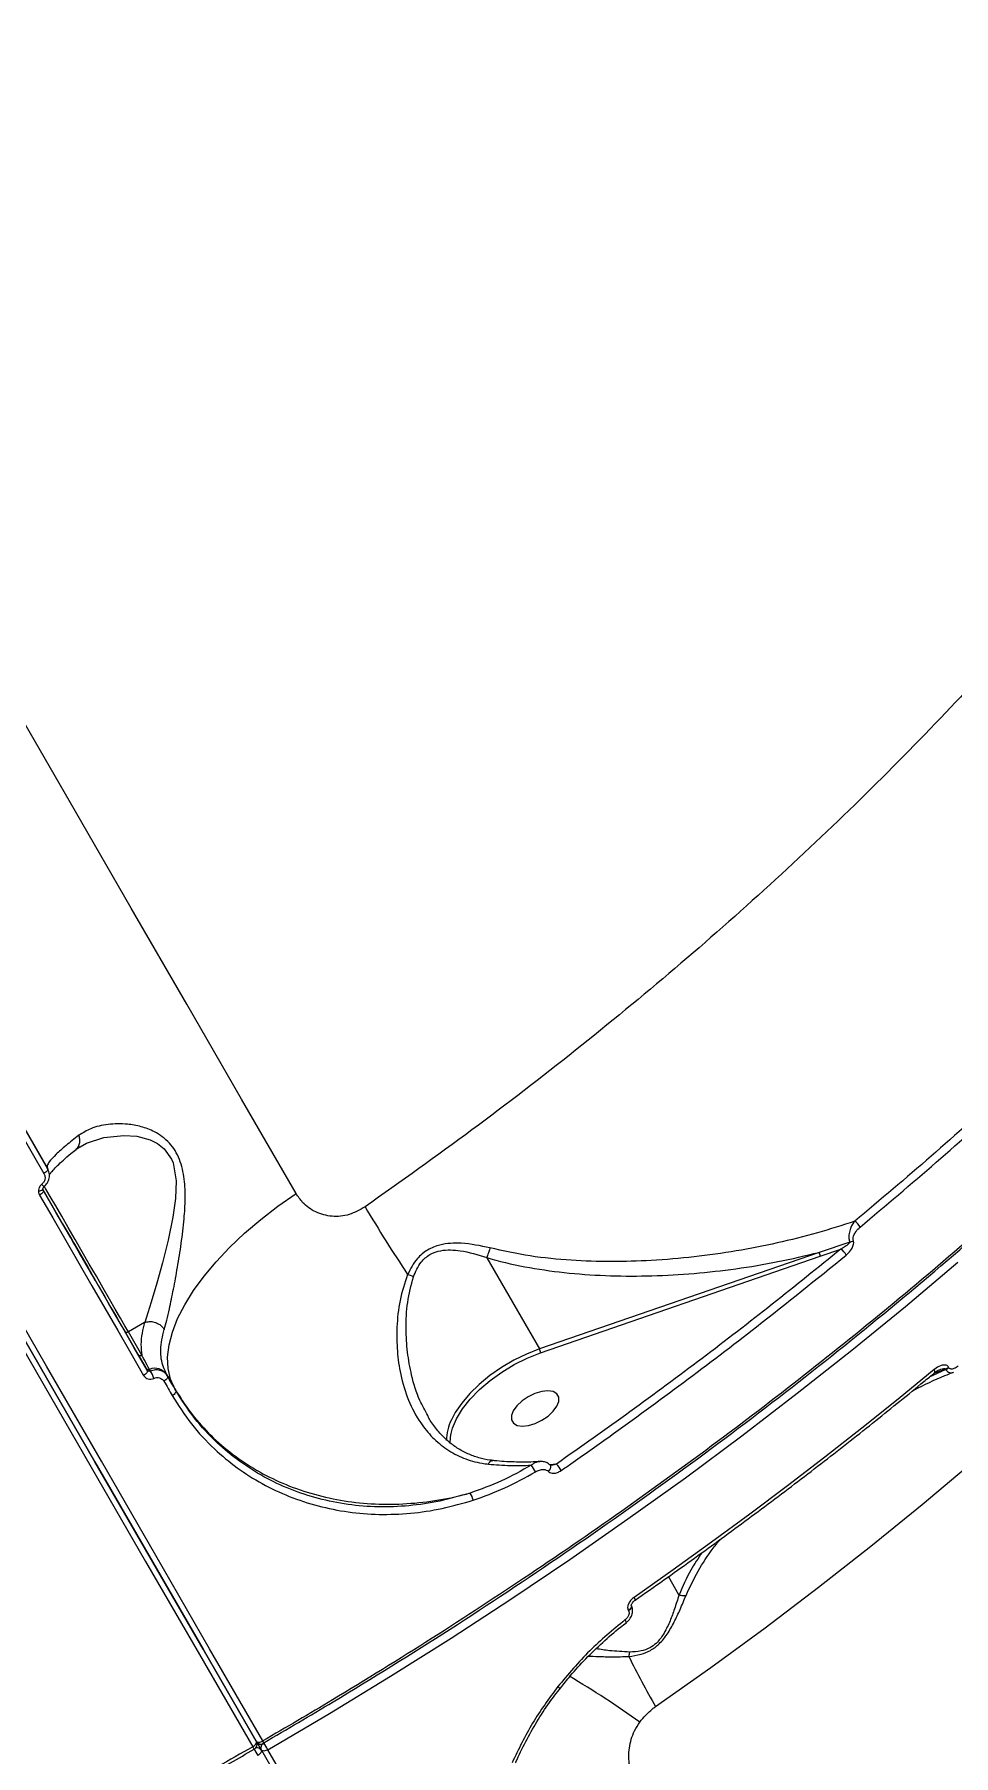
# Model space of a CAD drawing. Header units: millimetres. Extents: x 10684 to 26054, y -4768 to 6894.
# Drawn here: x 17275.2 to 17431.8, y -1996.9 to -1703.8 of the extents above; entities that cross this region are included whole.
import ezdxf

# ---------------------------------------------------------------- set-up
doc = ezdxf.new("R2010")
doc.units = ezdxf.units.MM
doc.layers.add('DIKOM_ОБЪЕКТ', color=7, linetype='Continuous')

msp = doc.modelspace()

# ---------------------------------------------------------------- linework, layer by layer
at = {"layer": 'DIKOM_ОБЪЕКТ', "color": 7, "linetype": 'Continuous', "lineweight": 15}
for p, q in [((17282.329, -1893.709), (17283.037, -1893.196)), ((17277.455, -1896.837), (17277.492, -1896.901)), ((17276.889, -1900.023), (17276.889, -1900.029)), ((17414.115, -1909.444), (17408.891, -1911.202)), ((17409.074, -1911.869), (17412.592, -1910.645)), ((17352.287, -1912.106), (17361.264, -1927.653)), ((17408.891, -1911.202), (17361.264, -1927.653)), ((17361.446, -1928.32), (17409.074, -1911.869)), ((17290.592, -1924.586), (17292.877, -1928.545)), ((17294.02, -1923.13), (17291.252, -1924.729)), ((17293.537, -1928.688), (17291.252, -1924.729)), ((17292.877, -1928.545), (17294.266, -1930.953)), ((17294.266, -1930.953), (17294.454, -1931.278)), ((17295.015, -1931.416), (17294.851, -1931.132)), ((17430.463, -1931.159), (17427.642, -1932.462)), ((17428.466, -1931.782), (17430.411, -1931.069)), ((17430.411, -1931.069), (17430.463, -1931.159)), ((17431.016, -1930.84), (17430.964, -1930.749)), ((17297.912, -1932.267), (17297.773, -1932.026)), ((17299.158, -1934.425), (17299.328, -1934.72)), ((17342.384, -1939.187), (17342.279, -1938.991)), ((17364.158, -1947.254), (17363.017, -1947.389)), ((17385.032, -1969.527), (17383.239, -1966.422)), ((17376.413, -1972.189), (17376.45, -1972.254)), ((17376.926, -1971.392), (17376.9, -1971.346)), ((17376.051, -1974.23), (17376.057, -1974.228)), ((17313.05, -1994.482), (17313.896, -1995.946)), ((17313.896, -1995.946), (17313.05, -1994.482)), ((17313.896, -1995.946), (17521.346, -2355.225)), ((17522.472, -2355.17), (17315.021, -1995.891))]:
    msp.add_line(p, q, dxfattribs=at)
at = {"layer": 'DIKOM_ОБЪЕКТ', "color": 7, "linetype": 'Continuous', "lineweight": 15, "flags": 128}
for points in [[(17137.424, -1692.313), (17147.66, -1710.042), (17157.851, -1727.694), (17167.996, -1745.263), (17178.09, -1762.746), (17188.13, -1780.135), (17198.114, -1797.427), (17208.038, -1814.615), (17217.9, -1831.695), (17227.696, -1848.661), (17237.423, -1865.508), (17247.079, -1882.232), (17256.661, -1898.826), (17266.165, -1915.287), (17275.589, -1931.609), (17284.93, -1947.787), (17294.186, -1963.816), (17303.352, -1979.691), (17312.427, -1995.408)], [(17138.179, -1691.617), (17148.407, -1709.331), (17158.59, -1726.968), (17168.726, -1744.523), (17178.812, -1761.991), (17188.844, -1779.366), (17198.819, -1796.644), (17208.735, -1813.818), (17218.589, -1830.883), (17228.377, -1847.835), (17238.096, -1864.669), (17247.744, -1881.378), (17257.318, -1897.959), (17266.814, -1914.406), (17276.231, -1930.715), (17285.564, -1946.879), (17294.812, -1962.895), (17303.971, -1978.758), (17313.039, -1994.462)], [(17313.039, -1994.462), (17303.971, -1978.758), (17294.812, -1962.895), (17285.564, -1946.879), (17276.231, -1930.715), (17266.814, -1914.406), (17257.318, -1897.959), (17247.744, -1881.378), (17238.096, -1864.669), (17228.377, -1847.835), (17218.589, -1830.883), (17208.735, -1813.818), (17198.819, -1796.644), (17188.844, -1779.366), (17178.812, -1761.991), (17168.726, -1744.523), (17158.59, -1726.968), (17148.407, -1709.331), (17138.179, -1691.617)], [(17314.164, -1994.406), (17305.088, -1978.689), (17295.922, -1962.813), (17286.667, -1946.784), (17277.326, -1930.606), (17267.901, -1914.285), (17258.397, -1897.824), (17248.815, -1881.229), (17239.159, -1864.506), (17229.432, -1847.658), (17219.636, -1830.692), (17209.774, -1813.612), (17199.85, -1796.424), (17189.866, -1779.133), (17179.826, -1761.743), (17169.732, -1744.261), (17159.588, -1726.691), (17149.396, -1709.04), (17139.16, -1691.311)], [(17319.809, -1901.184), (17310.539, -1885.129), (17301.185, -1868.929), (17291.751, -1852.589), (17282.238, -1836.114), (17272.651, -1819.51), (17262.992, -1802.781), (17253.265, -1785.934), (17243.471, -1768.973), (17233.616, -1751.904), (17223.701, -1734.732), (17213.731, -1717.463), (17203.707, -1700.102)], [(17226.141, -1809.884), (17232.587, -1821.047), (17239.004, -1832.162), (17245.393, -1843.227), (17251.752, -1854.24), (17258.08, -1865.201), (17264.378, -1876.108), (17270.643, -1886.959), (17276.876, -1897.753)], [(17226.66, -1808.864), (17233.113, -1820.04), (17239.539, -1831.169), (17245.935, -1842.247), (17252.302, -1853.274), (17258.638, -1864.247), (17264.943, -1875.167), (17271.215, -1886.031), (17277.455, -1896.837)], [(17277.492, -1896.901), (17271.264, -1886.116), (17265.004, -1875.274), (17258.712, -1864.376), (17252.389, -1853.424), (17246.035, -1842.42), (17239.651, -1831.364), (17233.239, -1820.259), (17226.799, -1809.105)], [(17283.061, -1893.255), (17284.112, -1892.633), (17287.066, -1891.666), (17290.451, -1891.287), (17292.678, -1891.44), (17294.948, -1892.032), (17296.193, -1892.649), (17297.353, -1893.556), (17298.606, -1895.357), (17298.851, -1895.956), (17299.4, -1898.993), (17299.295, -1902.052), (17298.844, -1905.199), (17298.02, -1909.119), (17297.057, -1912.967), (17296.106, -1916.443), (17295.156, -1919.69), (17294.582, -1921.518), (17294.026, -1923.127), (17294.025, -1923.128), (17294.025, -1923.128)], [(17277.492, -1896.901), (17277.517, -1896.981), (17277.51, -1897.076), (17277.47, -1897.183), (17277.399, -1897.298), (17277.301, -1897.417), (17277.177, -1897.535), (17277.034, -1897.649), (17276.876, -1897.753)], [(17276.694, -1900.4), (17276.69, -1900.464), (17276.655, -1900.526), (17276.592, -1900.586), (17276.503, -1900.642), (17276.39, -1900.691), (17276.256, -1900.732), (17276.105, -1900.765), (17275.942, -1900.787)], [(17276.748, -1900.612), (17276.773, -1900.693), (17276.766, -1900.789), (17276.725, -1900.897), (17276.655, -1901.012), (17276.555, -1901.132), (17276.431, -1901.251), (17276.287, -1901.364), (17276.127, -1901.469)], [(17276.127, -1901.469), (17278.358, -1905.332), (17280.585, -1909.188), (17282.807, -1913.037), (17285.024, -1916.877), (17287.237, -1920.71), (17289.446, -1924.534), (17291.649, -1928.351), (17293.849, -1932.16)], [(17276.673, -1900.477), (17277.127, -1901.264), (17277.98, -1902.74), (17278.963, -1904.443), (17280.052, -1906.328), (17281.22, -1908.353), (17282.441, -1910.466), (17283.683, -1912.618), (17284.918, -1914.757), (17286.115, -1916.83), (17287.245, -1918.788), (17288.282, -1920.584), (17289.199, -1922.173), (17289.975, -1923.518), (17290.592, -1924.586)], [(17294.454, -1931.278), (17292.257, -1927.472), (17290.055, -1923.659), (17287.848, -1919.837), (17285.637, -1916.008), (17283.421, -1912.17), (17281.201, -1908.325), (17278.977, -1904.472), (17276.748, -1900.612)], [(17291.252, -1924.729), (17290.654, -1923.693), (17289.907, -1922.399), (17289.027, -1920.875), (17288.034, -1919.155), (17286.949, -1917.276), (17285.796, -1915.277), (17284.599, -1913.204), (17283.384, -1911.1), (17282.178, -1909.011), (17281.007, -1906.983), (17279.897, -1905.06), (17278.87, -1903.283), (17277.951, -1901.691), (17277.158, -1900.318), (17276.888, -1899.85)], [(17299.158, -1934.425), (17298.427, -1932.794), (17298.019, -1930.996), (17297.937, -1929.046), (17298.182, -1926.963), (17298.752, -1924.766), (17299.642, -1922.474), (17300.842, -1920.11), (17302.344, -1917.693), (17304.132, -1915.246), (17306.191, -1912.792), (17308.501, -1910.353), (17311.043, -1907.951), (17313.791, -1905.608), (17316.723, -1903.346), (17319.809, -1901.184)], [(17285.525, -1915.811), (17285.607, -1915.953), (17285.506, -1915.778), (17285.231, -1915.302), (17284.805, -1914.564), (17284.261, -1913.622), (17283.644, -1912.553), (17283.003, -1911.444), (17282.391, -1910.384), (17281.858, -1909.46), (17281.446, -1908.746), (17281.189, -1908.301), (17281.108, -1908.159), (17281.208, -1908.334), (17281.483, -1908.81), (17281.91, -1909.549), (17282.454, -1910.491), (17283.071, -1911.56), (17283.711, -1912.669), (17284.323, -1913.728), (17284.856, -1914.652), (17285.268, -1915.366), (17285.525, -1915.811)], [(17315.021, -1995.891), (17325.523, -1989.706), (17335.924, -1983.368), (17346.215, -1976.884), (17356.388, -1970.258), (17366.435, -1963.496), (17376.347, -1956.604), (17386.115, -1949.588), (17395.731, -1942.454), (17405.188, -1935.207), (17414.477, -1927.854), (17423.59, -1920.401), (17432.52, -1912.854)], [(17346.211, -1942.068), (17346.461, -1941.143), (17347.152, -1939.525), (17348.165, -1937.865), (17349.477, -1936.202), (17351.056, -1934.578), (17352.863, -1933.032), (17354.856, -1931.6), (17356.985, -1930.318), (17359.2, -1929.216), (17361.446, -1928.32)], [(17361.264, -1927.653), (17359.068, -1928.522), (17356.899, -1929.583), (17354.805, -1930.815), (17352.83, -1932.189), (17351.016, -1933.677), (17349.405, -1935.246), (17348.03, -1936.862), (17346.921, -1938.49), (17346.276, -1939.702)], [(17294.454, -1931.278), (17294.482, -1931.363), (17294.477, -1931.464), (17294.44, -1931.576), (17294.371, -1931.696), (17294.274, -1931.819), (17294.151, -1931.94), (17294.007, -1932.055), (17293.849, -1932.16)], [(17428.474, -1931.171), (17422.352, -1936.189), (17416.149, -1941.161), (17409.869, -1946.088), (17403.513, -1950.966), (17397.083, -1955.793), (17390.584, -1960.569), (17384.016, -1965.291), (17377.382, -1969.957)], [(17428.596, -1931.674), (17428.601, -1931.67), (17428.626, -1931.618), (17428.625, -1931.538), (17428.599, -1931.435), (17428.548, -1931.311), (17428.474, -1931.171)], [(17297.912, -1932.267), (17297.94, -1932.353), (17297.936, -1932.453), (17297.899, -1932.565), (17297.831, -1932.684), (17297.735, -1932.807), (17297.613, -1932.928), (17297.471, -1933.043), (17297.313, -1933.148)], [(17297.313, -1933.148), (17297.49, -1933.455), (17297.667, -1933.762), (17297.845, -1934.069), (17298.022, -1934.376), (17298.199, -1934.683), (17298.376, -1934.989), (17298.553, -1935.296), (17298.73, -1935.603)], [(17297.773, -1932.026), (17297.946, -1932.326), (17298.119, -1932.626), (17298.293, -1932.926), (17298.466, -1933.226), (17298.639, -1933.526), (17298.812, -1933.826), (17298.985, -1934.125), (17299.158, -1934.425)], [(17299.328, -1934.72), (17299.151, -1934.413), (17298.974, -1934.107), (17298.798, -1933.8), (17298.62, -1933.494), (17298.443, -1933.187), (17298.266, -1932.88), (17298.089, -1932.574), (17297.912, -1932.267)], [(17299.328, -1934.72), (17299.357, -1934.806), (17299.353, -1934.907), (17299.316, -1935.019), (17299.248, -1935.139), (17299.152, -1935.261), (17299.03, -1935.382), (17298.888, -1935.498), (17298.73, -1935.603)], [(17361.679, -1939.791), (17362.731, -1939.075), (17363.603, -1938.256), (17364.225, -1937.397), (17364.547, -1936.57), (17364.543, -1935.842), (17364.214, -1935.271), (17363.585, -1934.903), (17362.708, -1934.768), (17361.653, -1934.878), (17360.507, -1935.223), (17359.362, -1935.776), (17358.311, -1936.491), (17357.439, -1937.311), (17356.817, -1938.169), (17356.495, -1938.996), (17356.499, -1939.725), (17356.828, -1940.296), (17357.457, -1940.664), (17358.334, -1940.798), (17359.389, -1940.688), (17360.535, -1940.343), (17361.679, -1939.791)], [(17346.074, -1943.732), (17346.11, -1942.68), (17346.211, -1942.068)], [(17381.044, -1988.545), (17390.444, -1981.892), (17399.696, -1975.117), (17408.79, -1968.227), (17417.718, -1961.228), (17426.472, -1954.127), (17435.044, -1946.93)], [(17376.889, -1971.327), (17376.926, -1971.465), (17376.894, -1971.639), (17376.791, -1971.827), (17376.626, -1972.016), (17376.413, -1972.189)], [(17376.926, -1971.392), (17376.963, -1971.53), (17376.931, -1971.703), (17376.829, -1971.892), (17376.664, -1972.081), (17376.45, -1972.254)], [(17312.427, -1995.408), (17312.592, -1995.302), (17312.74, -1995.183), (17312.866, -1995.055), (17312.966, -1994.924), (17313.035, -1994.794), (17313.071, -1994.671), (17313.072, -1994.558), (17313.039, -1994.462)], [(17313.039, -1994.462), (17313.105, -1994.539), (17313.203, -1994.594), (17313.328, -1994.625), (17313.475, -1994.63), (17313.638, -1994.61), (17313.812, -1994.564), (17313.99, -1994.495), (17314.164, -1994.406)], [(17313.896, -1995.946), (17313.929, -1996.043), (17313.928, -1996.156), (17313.893, -1996.279), (17313.824, -1996.409), (17313.724, -1996.541), (17313.598, -1996.668), (17313.45, -1996.788), (17313.285, -1996.894)], [(17315.021, -1995.891), (17314.847, -1995.981), (17314.67, -1996.049), (17314.496, -1996.095), (17314.332, -1996.115), (17314.185, -1996.11), (17314.061, -1996.079), (17313.963, -1996.024), (17313.896, -1995.946)]]:
    msp.add_lwpolyline(points, dxfattribs=at)
at = {"layer": 'DIKOM_ОБЪЕКТ', "color": 7, "linetype": 'Continuous', "lineweight": 15}
for centre, radius, start, end in [((17278.718, -1897.948), 2.77, 216.88265, 228.69326), ((17543.22, -1778.235), 245.915, 210.60907, 213.77912), ((17413.319, -1908.364), 2.958, 29.83054, 56.14444), ((17410.936, -1913.119), 2.977, 29.55127, 56.20289), ((17413.684, -1907.304), 2.182, 281.37955, 298.88018), ((17407.763, -1911.869), 1.31, 359.97781, 30.61203), ((17320.961, -1958.762), 47.301, 66.51657, 67.81982), ((17290.993, -1924.326), 0.478, 212.92697, 302.663), ((17293.278, -1928.285), 0.478, 212.92145, 302.66852), ((17360.134, -1928.32), 1.312, 359.97371, 30.57806), ((17294.663, -1930.701), 0.469, 212.35788, 293.60586), ((17295.791, -1933.28), 2.345, 32.33251, 113.63359), ((17289.737, -1934.577), 6.152, 18.20665, 30.92353), ((17429.753, -1929.289), 1.897, 290.29325, 309.67145), ((17429.802, -1929.376), 1.902, 290.32637, 309.65686), ((17353.778, -1943.438), 8.381, 153.52213, 178.76005), ((17356.41, -1950.505), 4.615, 24.7965, 41.45595), ((17362.206, -1947.7), 0.996, 306.28897, 9.57883), ((17360.245, -1951.035), 5.441, 29.61073, 44.01896), ((17347.034, -1953.884), 2.966, 9.22265, 35.04607), ((17376.884, -1970.412), 0.675, 359.48864, 42.44158), ((17375.171, -1974.421), 0.907, 12.33319, 43.17861), ((17373.883, -1979.036), 2.772, 339.6617, 355.43261), ((17492.109, -1923.773), 128.573, 205.93269, 210.25028), ((17276.397, -2134.759), 176.096, 54.61678, 59.27231), ((17364.985, -1984.553), 0.841, 225.23538, 259.00931), ((17337.417, -1981.172), 28.76, 209.66948, 210.63683), ((17644.596, -1805.596), 382.572, 209.79647, 210.00198), ((17312.172, -1994.962), 1, 299.92957, 29.99313), ((17313.154, -1996.438), 0.889, 33.52411, 103.55906), ((17313.904, -1993.962), 1, 210.00248, 300.07043), ((17314.727, -1995.548), 0.922, 122.63542, 205.62739), ((17272.235, -2018.777), 48.497, 29.59399, 30.16786), ((17030.856, -2159.794), 328.046, 29.97573, 30.21539)]:
    msp.add_arc(centre, radius, start, end, dxfattribs=at)
for points, knots in [([(17510.903, -1573.325), (17512.144, -1575.499), (17515.245, -1580.931), (17519.052, -1590.271), (17522.378, -1601.27), (17524.588, -1612.817), (17525.717, -1624.833), (17525.745, -1637.269), (17524.667, -1650.075), (17522.465, -1663.238), (17519.169, -1676.726), (17514.798, -1690.511), (17509.373, -1704.527), (17502.917, -1718.71), (17495.448, -1733.006), (17486.96, -1747.392), (17477.491, -1761.844), (17467.071, -1776.327), (17455.752, -1790.774), (17443.584, -1805.117), (17430.354, -1819.576), (17416.034, -1834.104), (17400.63, -1848.651), (17384.437, -1862.923), (17367.49, -1876.853), (17349.902, -1890.439), (17337.679, -1899.114), (17331.57, -1903.449)], [0, 0, 0, 0, 0.0267159, 0.0667584, 0.1069283, 0.1471627, 0.1873967, 0.2275659, 0.2676081, 0.3075176, 0.347554, 0.3876542, 0.4277546, 0.4677902, 0.5076997, 0.5475141, 0.5874546, 0.627459, 0.6674633, 0.7074035, 0.7472175, 0.7892661, 0.8313514, 0.8733999, 0.9155875, 0.9578127, 1, 1, 1, 1]), ([(17583.73, -1644.743), (17583.898, -1645.988), (17584.63, -1651.425), (17584.751, -1661.55), (17584.063, -1675.21), (17582.068, -1689.462), (17578.858, -1704.223), (17574.471, -1719.179), (17568.959, -1734.271), (17562.385, -1749.443), (17554.644, -1764.942), (17545.711, -1780.726), (17535.59, -1796.747), (17524.502, -1812.653), (17512.51, -1828.39), (17499.692, -1843.912), (17485.839, -1859.473), (17470.956, -1875.017), (17455.069, -1890.491), (17439.23, -1904.914), (17423.619, -1918.291), (17408.388, -1930.649), (17392.628, -1942.764), (17376.375, -1954.597), (17359.808, -1966.023), (17343.009, -1976.988), (17327.816, -1986.41), (17318.114, -1992.092), (17314.164, -1994.406)], [0, 0, 0, 0, 0.0122641, 0.0535455, 0.0947946, 0.1372422, 0.1797245, 0.222172, 0.2634213, 0.3047024, 0.3459518, 0.3883994, 0.4308815, 0.4733289, 0.5145782, 0.5558593, 0.5971087, 0.6395561, 0.682038, 0.7244858, 0.7603869, 0.7963304, 0.8322739, 0.868558, 0.9048419, 0.9402067, 0.9756517, 1, 1, 1, 1]), ([(17314.333, -1994.704), (17318.274, -1992.396), (17328.973, -1986.13), (17346.143, -1975.42), (17365.681, -1962.466), (17384.742, -1949), (17403.245, -1935.098), (17421.099, -1920.818), (17438.245, -1906.204), (17454.638, -1891.274), (17470.266, -1876.057), (17485.089, -1860.605), (17499.037, -1844.99), (17512.047, -1829.283), (17524.058, -1813.535), (17535.072, -1797.765), (17544.937, -1782.022), (17551.315, -1771.188), (17554.079, -1765.665), (17554.247, -1765.33)], [0, 0, 0, 0, 0.0371771, 0.1009217, 0.1648673, 0.2289149, 0.2929625, 0.3569081, 0.4206527, 0.4843973, 0.5483423, 0.6123904, 0.6764382, 0.7403836, 0.8041281, 0.8678727, 0.9318183, 0.9958661, 1, 1, 1, 1]), ([(17464.263, -1860.718), (17460.425, -1864.556), (17452.747, -1872.233), (17440.612, -1883.602), (17428.07, -1894.86), (17419.335, -1902.225), (17414.967, -1905.908)], [0, 0, 0, 0, 0.2490946, 0.4981941, 0.7490991, 1, 1, 1, 1]), ([(17415.885, -1906.893), (17420.232, -1903.229), (17428.925, -1895.9), (17441.469, -1884.645), (17453.667, -1873.225), (17461.418, -1865.475), (17465.293, -1861.6)], [0, 0, 0, 0, 0.2490963, 0.4981922, 0.7490956, 1, 1, 1, 1]), ([(17297.368, -1924.359), (17297.514, -1923.834), (17297.805, -1922.785), (17298.325, -1920.495), (17298.939, -1917.506), (17299.625, -1913.738), (17300.28, -1909.705), (17300.754, -1905.777), (17300.982, -1902.095), (17300.85, -1898.644), (17300.227, -1895.828), (17299.229, -1893.838), (17298.241, -1892.522), (17297.04, -1891.46), (17295.422, -1890.468), (17293.413, -1889.726), (17290.707, -1889.26), (17287.753, -1889.313), (17284.903, -1889.977), (17283.471, -1890.865), (17282.819, -1891.27)], [0, 0, 0, 0, 0.0450757, 0.0901815, 0.1588875, 0.2276832, 0.2984025, 0.3691129, 0.4250484, 0.4808192, 0.5408193, 0.5713844, 0.6019555, 0.6344671, 0.6670306, 0.7198485, 0.7727691, 0.8528873, 0.9329875, 1, 1, 1, 1]), ([(17282.819, -1891.27), (17282.051, -1891.87), (17280.501, -1893.079), (17278.782, -1894.618), (17277.786, -1895.722), (17277.371, -1896.46), (17277.427, -1896.711), (17277.455, -1896.837)], [0, 0, 0, 0, 0.210646, 0.4247502, 0.6762128, 0.8373955, 1, 1, 1, 1]), ([(17282.314, -1893.636), (17282.391, -1893.583), (17282.658, -1893.397), (17282.914, -1892.859), (17283.024, -1892.138), (17282.931, -1891.587), (17282.835, -1891.314), (17282.819, -1891.27)], [0, 0, 0, 0, 0.115826, 0.4046795, 0.6935344, 0.9507939, 1, 1, 1, 1]), ([(17277.799, -1897.995), (17277.851, -1897.919), (17277.982, -1897.725), (17278.429, -1897.194), (17279.146, -1896.447), (17280.159, -1895.5), (17281.222, -1894.569), (17282.041, -1893.91), (17282.34, -1893.669)], [0, 0, 0, 0, 0.1132633, 0.2859188, 0.4747622, 0.6746348, 0.8810152, 1, 1, 1, 1]), ([(17276.876, -1897.753), (17276.944, -1897.907), (17277.082, -1898.216), (17277.06, -1898.741), (17276.874, -1899.239), (17276.624, -1899.489), (17276.502, -1899.611)], [0, 0, 0, 0, 0.2566809, 0.5137002, 0.7612541, 1, 1, 1, 1]), ([(17276.889, -1900.023), (17277.092, -1899.819), (17277.504, -1899.406), (17277.81, -1898.573), (17277.843, -1897.688), (17277.608, -1897.163), (17277.492, -1896.901)], [0, 0, 0, 0, 0.2425119, 0.4917068, 0.7472729, 1, 1, 1, 1]), ([(17276.502, -1899.611), (17276.386, -1899.725), (17276.155, -1899.954), (17275.971, -1900.378), (17275.951, -1900.658), (17275.942, -1900.787)], [0, 0, 0, 0, 0.3510038, 0.701371, 1, 1, 1, 1]), ([(17275.942, -1900.787), (17275.946, -1900.857), (17275.957, -1901.098), (17276.057, -1901.315), (17276.127, -1901.469)], [0, 0, 0, 0, 0.2879525, 1, 1, 1, 1]), ([(17276.748, -1900.612), (17276.726, -1900.565), (17276.697, -1900.5), (17276.695, -1900.422), (17276.694, -1900.4)], [0, 0, 0, 0, 0.720722, 1, 1, 1, 1]), ([(17276.699, -1900.419), (17276.698, -1900.407), (17276.694, -1900.351), (17276.722, -1900.243), (17276.799, -1900.113), (17276.876, -1900.037), (17276.922, -1900.004), (17276.932, -1899.997)], [0, 0, 0, 0, 0.1038929, 0.4757511, 0.7278013, 0.9388648, 1, 1, 1, 1]), ([(17331.57, -1903.449), (17330.68, -1903.951), (17328.888, -1904.962), (17325.881, -1905.214), (17323.107, -1904.473), (17321.034, -1903.003), (17320.159, -1901.703), (17319.809, -1901.184)], [0, 0, 0, 0, 0.2099125, 0.4228908, 0.6382643, 0.8553554, 1, 1, 1, 1]), ([(17414.967, -1905.908), (17412.855, -1906.586), (17408.525, -1907.975), (17401.777, -1909.647), (17394.764, -1911.024), (17387.604, -1912.034), (17380.495, -1912.639), (17373.51, -1912.844), (17366.616, -1912.611), (17359.663, -1911.944), (17355.104, -1910.938), (17352.825, -1910.436)], [0, 0, 0, 0, 0.1079594, 0.2212646, 0.3345739, 0.4497854, 0.5649864, 0.6720726, 0.7791296, 0.8896204, 1, 1, 1, 1]), ([(17414.967, -1905.908), (17414.906, -1905.983), (17414.582, -1906.376), (17414.173, -1907.148), (17413.958, -1908.12), (17413.95, -1908.868), (17414.059, -1909.247), (17414.115, -1909.444)], [0, 0, 0, 0, 0.0825294, 0.4350862, 0.6772534, 0.8330194, 1, 1, 1, 1]), ([(17414.739, -1909.215), (17414.715, -1909.092), (17414.668, -1908.848), (17414.771, -1908.363), (17415.081, -1907.722), (17415.509, -1907.218), (17415.825, -1906.946), (17415.885, -1906.893)], [0, 0, 0, 0, 0.14556218, 0.28995402, 0.53207691, 0.90979786, 1, 1, 1, 1]), ([(17352.825, -1910.436), (17351.206, -1910.09), (17348.981, -1909.614), (17346.12, -1909.623), (17344.163, -1909.906), (17342.163, -1910.692), (17340.145, -1912.378), (17339.304, -1914.015), (17338.818, -1914.962)], [0, 0, 0, 0, 0.3030666, 0.4164247, 0.5295251, 0.6687616, 0.808544, 1, 1, 1, 1]), ([(17339.81, -1915.379), (17340.177, -1914.496), (17340.803, -1912.989), (17342.565, -1911.451), (17344.359, -1910.855), (17346.12, -1910.749), (17348.757, -1910.993), (17350.813, -1911.593), (17352.284, -1912.097), (17352.285, -1912.097)], [0, 0, 0, 0, 0.1886233, 0.3216774, 0.455555, 0.5677386, 0.6831214, 0.9996747, 1, 1, 1, 1]), ([(17352.825, -1910.436), (17352.814, -1910.477), (17352.733, -1910.769), (17352.553, -1911.373), (17352.379, -1911.843), (17352.285, -1912.097)], [0, 0, 0, 0, 0.06999286, 0.49788842, 1, 1, 1, 1]), ([(17412.592, -1910.645), (17408.719, -1913.788), (17400.974, -1920.073), (17388.977, -1929.305), (17376.734, -1938.398), (17368.35, -1944.302), (17364.158, -1947.254)], [0, 0, 0, 0, 0.24931488, 0.49862958, 0.74931244, 1, 1, 1, 1]), ([(17414.115, -1909.444), (17414.111, -1909.471), (17414.102, -1909.525), (17414.032, -1909.64), (17413.852, -1909.84), (17413.432, -1910.167), (17412.98, -1910.443), (17412.658, -1910.611), (17412.592, -1910.645)], [0, 0, 0, 0, 0.0460943, 0.0900952, 0.210141, 0.459877, 0.8892133, 1, 1, 1, 1]), ([(17413.526, -1911.651), (17413.593, -1911.593), (17413.93, -1911.305), (17414.382, -1910.77), (17414.704, -1910.097), (17414.811, -1909.593), (17414.763, -1909.341), (17414.739, -1909.215)], [0, 0, 0, 0, 0.09511298, 0.47195279, 0.71576068, 0.8572214, 1, 1, 1, 1]), ([(17352.285, -1912.097), (17352.285, -1912.098), (17352.284, -1912.101), (17352.286, -1912.103), (17352.286, -1912.105), (17352.287, -1912.106)], [0, 0, 0, 0, 0.3455989, 0.8221714, 1, 1, 1, 1]), ([(17352.287, -1912.106), (17352.525, -1912.174), (17354.923, -1912.861), (17359.589, -1913.89), (17366.417, -1914.81), (17373.377, -1915.252), (17380.484, -1915.255), (17387.619, -1914.85), (17394.787, -1914.035), (17401.908, -1912.862), (17406.563, -1911.755), (17408.891, -1911.202)], [0, 0, 0, 0, 0.012973, 0.1306085, 0.2483371, 0.370447, 0.4925891, 0.6182916, 0.7440066, 0.8720019, 1, 1, 1, 1]), ([(17364.976, -1948.346), (17365.518, -1947.969), (17368.226, -1946.082), (17375.224, -1941.131), (17385.834, -1933.381), (17399.395, -1923.078), (17408.47, -1915.74), (17413.526, -1911.651)], [0, 0, 0, 0, 0.0321683, 0.1608348, 0.4183953, 0.6759588, 1, 1, 1, 1]), ([(17338.818, -1914.962), (17338.327, -1916.424), (17337.345, -1919.353), (17336.929, -1923.806), (17336.977, -1928.041), (17337.578, -1932.247), (17338.838, -1936.417), (17340.729, -1940.011), (17343, -1942.773), (17345.443, -1944.819), (17348.285, -1946.316), (17350.737, -1947.036), (17352.206, -1947.219), (17352.567, -1947.264)], [0, 0, 0, 0, 0.1071378, 0.2145773, 0.3113476, 0.4080912, 0.5217525, 0.6352968, 0.7192628, 0.8031766, 0.887824, 0.9724044, 1, 1, 1, 1]), ([(17342.279, -1938.991), (17341.794, -1938.151), (17340.576, -1936.039), (17339.475, -1932.347), (17338.723, -1928.216), (17338.5, -1924.053), (17338.655, -1919.703), (17339.425, -1916.819), (17339.81, -1915.379)], [0, 0, 0, 0, 0.12577394, 0.31615437, 0.47934912, 0.64257258, 0.82157433, 1, 1, 1, 1]), ([(17294.02, -1923.13), (17293.858, -1923.749), (17293.515, -1925.056), (17293.335, -1926.926), (17293.469, -1928.099), (17293.537, -1928.688)], [0, 0, 0, 0, 0.30934126, 0.65320874, 1, 1, 1, 1]), ([(17294.025, -1923.128), (17294.024, -1923.128), (17294.022, -1923.129), (17294.02, -1923.13), (17294.02, -1923.13)], [0, 0, 0, 0, 0.8179647, 1, 1, 1, 1]), ([(17294.025, -1923.128), (17294.285, -1923.064), (17294.803, -1922.935), (17295.654, -1923.044), (17296.441, -1923.368), (17296.986, -1923.813), (17297.258, -1924.167), (17297.347, -1924.323), (17297.368, -1924.359)], [0, 0, 0, 0, 0.2123112, 0.4246584, 0.6370124, 0.8493524, 0.9654844, 1, 1, 1, 1]), ([(17297.773, -1932.026), (17297.403, -1931.166), (17296.652, -1929.422), (17296.745, -1926.723), (17297.215, -1924.94), (17297.368, -1924.359)], [0, 0, 0, 0, 0.3958759, 0.8032123, 1, 1, 1, 1]), ([(17294.851, -1931.132), (17294.781, -1931.01), (17294.431, -1930.399), (17293.985, -1929.574), (17293.633, -1928.878), (17293.537, -1928.688)], [0, 0, 0, 0, 0.1536695, 0.768294, 1, 1, 1, 1]), ([(17295.015, -1931.416), (17294.962, -1931.434), (17294.858, -1931.472), (17294.699, -1931.462), (17294.561, -1931.405), (17294.487, -1931.331), (17294.458, -1931.284), (17294.454, -1931.278)], [0, 0, 0, 0, 0.2401359, 0.4810513, 0.7224112, 0.9630112, 1, 1, 1, 1]), ([(17297.912, -1932.267), (17297.892, -1932.234), (17297.743, -1931.986), (17297.354, -1931.588), (17296.64, -1931.26), (17295.819, -1931.172), (17295.283, -1931.334), (17295.015, -1931.416)], [0, 0, 0, 0, 0.037228, 0.2780906, 0.5188354, 0.7594098, 1, 1, 1, 1]), ([(17430.964, -1930.749), (17430.914, -1930.682), (17430.805, -1930.533), (17430.508, -1930.396), (17430.08, -1930.369), (17429.404, -1930.542), (17428.854, -1930.864), (17428.516, -1931.137), (17428.474, -1931.171)], [0, 0, 0, 0, 0.092818, 0.2061586, 0.3692814, 0.5724461, 0.9471544, 1, 1, 1, 1]), ([(17428.6, -1931.68), (17428.645, -1931.64), (17428.873, -1931.442), (17429.16, -1931.27), (17429.362, -1931.209), (17429.381, -1931.204)], [0, 0, 0, 0, 0.1840481, 0.9217014, 1, 1, 1, 1]), ([(17429.392, -1931.195), (17429.542, -1931.143), (17429.797, -1931.056), (17430.116, -1930.994), (17430.301, -1930.998), (17430.378, -1931.032), (17430.401, -1931.054), (17430.409, -1931.067), (17430.411, -1931.069)], [0, 0, 0, 0, 0.4396675, 0.7424568, 0.9023329, 0.9512248, 0.9923736, 1, 1, 1, 1]), ([(17430.463, -1931.159), (17430.523, -1931.245), (17430.655, -1931.431), (17430.941, -1931.64), (17431.304, -1931.732), (17431.614, -1931.73), (17431.768, -1931.63), (17431.793, -1931.614)], [0, 0, 0, 0, 0.1761761, 0.3843645, 0.6538974, 0.9447969, 1, 1, 1, 1]), ([(17432.566, -1930.577), (17432.34, -1930.739), (17432.016, -1930.973), (17431.563, -1931.083), (17431.301, -1931.067), (17431.116, -1930.978), (17431.047, -1930.883), (17431.016, -1930.84)], [0, 0, 0, 0, 0.4370798, 0.6288708, 0.7909693, 0.9060634, 1, 1, 1, 1]), ([(17293.849, -1932.16), (17293.861, -1932.18), (17293.949, -1932.328), (17294.182, -1932.563), (17294.608, -1932.757), (17295.099, -1932.805), (17295.421, -1932.705), (17295.581, -1932.655)], [0, 0, 0, 0, 0.0371902, 0.2778993, 0.518564, 0.7591606, 1, 1, 1, 1]), ([(17295.581, -1932.655), (17295.742, -1932.605), (17296.063, -1932.505), (17296.554, -1932.553), (17296.98, -1932.745), (17297.212, -1932.98), (17297.301, -1933.128), (17297.313, -1933.148)], [0, 0, 0, 0, 0.2407558, 0.4813714, 0.7221086, 0.9628145, 1, 1, 1, 1]), ([(17299.158, -1934.425), (17300.001, -1935.766), (17301.686, -1938.449), (17304.851, -1942.048), (17308.459, -1945.27), (17312.503, -1948.049), (17316.922, -1950.355), (17321.68, -1952.134), (17326.708, -1953.374), (17331.939, -1954.057), (17337.316, -1954.15), (17342.761, -1953.663), (17346.821, -1952.885), (17349.037, -1952.294), (17349.463, -1952.18)], [0, 0, 0, 0, 0.087441, 0.1748824, 0.2633139, 0.3520167, 0.4404457, 0.5297499, 0.6193399, 0.7086433, 0.7985496, 0.8887506, 0.9786586, 1, 1, 1, 1]), ([(17377.559, -1970.418), (17379.198, -1969.272), (17383.952, -1965.949), (17391.722, -1960.363), (17400.821, -1953.629), (17409.776, -1946.792), (17418.428, -1939.981), (17424.669, -1934.922), (17427.984, -1932.181), (17428.597, -1931.674)], [0, 0, 0, 0, 0.0925193, 0.2682998, 0.4440842, 0.6198707, 0.7956599, 0.9622008, 1, 1, 1, 1]), ([(17424.811, -1934.772), (17424.916, -1934.716), (17426.696, -1933.775), (17429.019, -1932.702), (17431.296, -1931.782), (17431.78, -1931.586)], [0, 0, 0, 0, 0.0470831, 0.7971894, 1, 1, 1, 1]), ([(17298.73, -1935.603), (17299.771, -1937.24), (17301.853, -1940.514), (17305.645, -1944.58), (17309.726, -1947.958), (17314.004, -1950.667), (17318.621, -1952.854), (17323.533, -1954.463), (17328.663, -1955.489), (17333.943, -1955.919), (17339.302, -1955.709), (17344.679, -1954.936), (17348.203, -1953.917), (17349.962, -1953.408)], [0, 0, 0, 0, 0.1021858, 0.2043682, 0.2924922, 0.3808939, 0.4690161, 0.5574045, 0.6460783, 0.7344669, 0.8228847, 0.9115832, 1, 1, 1, 1]), ([(17349.463, -1952.18), (17347.743, -1952.679), (17344.297, -1953.678), (17339.039, -1954.435), (17333.796, -1954.641), (17328.631, -1954.218), (17323.612, -1953.211), (17318.805, -1951.633), (17314.286, -1949.488), (17310.098, -1946.832), (17306.103, -1943.52), (17302.388, -1939.534), (17300.348, -1936.325), (17299.328, -1934.72)], [0, 0, 0, 0, 0.0883722, 0.1770236, 0.2653913, 0.3537676, 0.4424246, 0.5308012, 0.618945, 0.7073721, 0.7955189, 0.8977584, 1, 1, 1, 1]), ([(17353.321, -1946.621), (17353.164, -1946.611), (17352.328, -1946.558), (17350.881, -1946.197), (17349, -1945.526), (17347.232, -1944.556), (17345.587, -1943.316), (17344.097, -1941.791), (17343.003, -1940.41), (17342.485, -1939.476), (17342.336, -1939.208)], [0, 0, 0, 0, 0.0321427, 0.1721535, 0.316758, 0.4656692, 0.6176148, 0.7737764, 0.9351101, 1, 1, 1, 1]), ([(17359.868, -1947.45), (17358.2, -1948.384), (17354.84, -1950.266), (17351.263, -1951.539), (17349.463, -1952.18)], [0, 0, 0, 0, 0.4964806, 1, 1, 1, 1]), ([(17349.962, -1953.408), (17351.777, -1952.762), (17355.433, -1951.461), (17358.869, -1949.538), (17360.599, -1948.57)], [0, 0, 0, 0, 0.4964949, 1, 1, 1, 1]), ([(17352.567, -1947.264), (17352.583, -1947.236), (17352.646, -1947.122), (17352.819, -1946.874), (17353.065, -1946.645), (17353.246, -1946.671), (17353.317, -1946.682)], [0, 0, 0, 0, 0.06962541, 0.27684285, 0.71465005, 1, 1, 1, 1]), ([(17352.567, -1947.264), (17353.805, -1947.365), (17356.291, -1947.568), (17358.673, -1947.489), (17359.868, -1947.45)], [0, 0, 0, 0, 0.4978671, 1, 1, 1, 1]), ([(17361.3, -1946.799), (17360.929, -1946.831), (17359.521, -1946.952), (17356.94, -1946.908), (17354.636, -1946.816), (17353.403, -1946.652), (17353.31, -1946.639)], [0, 0, 0, 0, 0.1465211, 0.5559914, 0.9665593, 1, 1, 1, 1]), ([(17361.308, -1946.868), (17361.1, -1946.885), (17360.601, -1946.927), (17360.138, -1947.257), (17359.868, -1947.45)], [0, 0, 0, 0, 0.4163936, 1, 1, 1, 1]), ([(17360.599, -1948.57), (17360.821, -1948.457), (17361.261, -1948.233), (17361.903, -1948.144), (17362.445, -1948.224), (17362.681, -1948.412), (17362.795, -1948.503)], [0, 0, 0, 0, 0.2974205, 0.5890271, 0.8028613, 1, 1, 1, 1]), ([(17363.126, -1947.487), (17363.004, -1947.362), (17362.723, -1947.075), (17362.109, -1946.865), (17361.609, -1946.782), (17361.336, -1946.834), (17361.303, -1946.84)], [0, 0, 0, 0, 0.2568919, 0.5903332, 0.9506388, 1, 1, 1, 1]), ([(17362.795, -1948.503), (17362.82, -1948.528), (17362.932, -1948.639), (17363.217, -1948.786), (17363.717, -1948.845), (17364.345, -1948.721), (17364.761, -1948.474), (17364.976, -1948.346)], [0, 0, 0, 0, 0.0490727, 0.2178995, 0.4267216, 0.7023089, 1, 1, 1, 1]), ([(17363.336, -1947.454), (17363.316, -1947.458), (17363.243, -1947.473), (17363.16, -1947.462), (17363.115, -1947.447), (17363.121, -1947.451), (17363.122, -1947.452)], [0, 0, 0, 0, 0.15932324, 0.55147735, 0.88404317, 1, 1, 1, 1]), ([(17364.158, -1947.254), (17363.997, -1947.309), (17363.732, -1947.4), (17363.447, -1947.438), (17363.336, -1947.452)], [0, 0, 0, 0, 0.61049216, 1, 1, 1, 1]), ([(17386.233, -1969.606), (17386.883, -1968.226), (17388.191, -1965.451), (17390.251, -1962.302), (17391.661, -1960.57), (17392.058, -1960.081)], [0, 0, 0, 0, 0.4149926, 0.8349576, 1, 1, 1, 1]), ([(17388.966, -1962.31), (17388.303, -1963.295), (17386.746, -1965.607), (17385.661, -1968.101), (17385.038, -1969.532)], [0, 0, 0, 0, 0.4258107, 1, 1, 1, 1]), ([(17385.032, -1969.527), (17384.783, -1970.315), (17384.328, -1971.757), (17383.547, -1973.951), (17382.645, -1975.885), (17381.561, -1977.448), (17380.614, -1978.231), (17379.676, -1978.775), (17378.373, -1979.217), (17377.282, -1979.242), (17376.646, -1979.257)], [0, 0, 0, 0, 0.1920648, 0.3511833, 0.5094847, 0.6344423, 0.7186494, 0.742087, 0.8496018, 1, 1, 1, 1]), ([(17385.038, -1969.532), (17385.038, -1969.532), (17385.036, -1969.531), (17385.034, -1969.53), (17385.033, -1969.528), (17385.032, -1969.527)], [0, 0, 0, 0, 0.280253, 0.6730696, 1, 1, 1, 1]), ([(17385.038, -1969.532), (17385.251, -1969.578), (17385.637, -1969.661), (17386.027, -1969.643), (17386.201, -1969.611), (17386.233, -1969.606)], [0, 0, 0, 0, 0.4995465, 0.9072707, 1, 1, 1, 1]), ([(17376.45, -1972.254), (17376.474, -1972.304), (17376.534, -1972.433), (17376.545, -1972.701), (17376.447, -1973.064), (17376.21, -1973.465), (17375.959, -1973.688), (17375.832, -1973.801)], [0, 0, 0, 0, 0.1033478, 0.2623876, 0.4611411, 0.7282188, 1, 1, 1, 1]), ([(17376.049, -1974.218), (17376.121, -1974.165), (17376.45, -1973.924), (17376.856, -1973.379), (17377.147, -1972.636), (17377.148, -1971.978), (17377.057, -1971.545), (17376.925, -1971.394), (17376.923, -1971.391)], [0, 0, 0, 0, 0.082146, 0.3768573, 0.6102079, 0.811265, 0.99644, 1, 1, 1, 1]), ([(17377.382, -1969.957), (17377.22, -1970.084), (17376.868, -1970.362), (17376.489, -1970.889), (17376.299, -1971.412), (17376.271, -1971.853), (17376.366, -1972.077), (17376.413, -1972.189)], [0, 0, 0, 0, 0.2267976, 0.4919985, 0.695972, 0.8477281, 1, 1, 1, 1]), ([(17376.482, -1980), (17377.173, -1979.918), (17378.375, -1979.777), (17380.206, -1979.053), (17381.789, -1977.854), (17383.142, -1976.129), (17384.26, -1974.121), (17385.294, -1971.878), (17385.904, -1970.401), (17386.233, -1969.606)], [0, 0, 0, 0, 0.1507839, 0.2625486, 0.3758323, 0.5043725, 0.6581142, 0.8160021, 1, 1, 1, 1]), ([(17376.9, -1971.352), (17376.9, -1971.35), (17376.899, -1971.347), (17376.901, -1971.287), (17376.923, -1971.196), (17376.981, -1971.049), (17377.112, -1970.836), (17377.309, -1970.599), (17377.489, -1970.485), (17377.568, -1970.435)], [0, 0, 0, 0, 0.0682967, 0.140667, 0.2263664, 0.336316, 0.5175099, 0.7881641, 1, 1, 1, 1]), ([(17375.832, -1973.801), (17373.776, -1975.494), (17369.612, -1978.922), (17366.146, -1983.057), (17364.392, -1985.151)], [0, 0, 0, 0, 0.4937899, 1, 1, 1, 1]), ([(17364.849, -1985.4), (17365.398, -1984.7), (17366.759, -1982.969), (17369.161, -1980.363), (17372.02, -1977.597), (17374.339, -1975.558), (17375.738, -1974.513), (17376.075, -1974.262)], [0, 0, 0, 0, 0.168679, 0.4176074, 0.668167, 0.9200556, 1, 1, 1, 1]), ([(17369.64, -1979.951), (17370.168, -1979.972), (17371.381, -1980.02), (17373.682, -1980.11), (17375.549, -1980.037), (17376.482, -1980)], [0, 0, 0, 0, 0.2786218, 0.63953932, 1, 1, 1, 1]), ([(17376.646, -1979.257), (17375.459, -1979.197), (17373.345, -1979.091), (17371.654, -1978.83), (17370.913, -1978.716)], [0, 0, 0, 0, 0.5614162, 1, 1, 1, 1]), ([(17364.392, -1985.151), (17362.889, -1987.192), (17359.847, -1991.322), (17357.696, -1995.842), (17356.607, -1998.129)], [0, 0, 0, 0, 0.4941735, 1, 1, 1, 1]), ([(17357.204, -1998.126), (17357.225, -1998.077), (17357.733, -1996.854), (17358.894, -1994.495), (17360.803, -1991.11), (17362.783, -1988.06), (17364.215, -1986.206), (17364.842, -1985.395)], [0, 0, 0, 0, 0.0110672, 0.2727592, 0.5345802, 0.7962481, 1, 1, 1, 1]), ([(17378.364, -1991.188), (17379.033, -1990.386), (17379.772, -1989.5), (17380.769, -1988.741), (17380.95, -1988.612), (17381.044, -1988.545)], [0, 0, 0, 0, 0.8217572, 0.9078855, 1, 1, 1, 1]), ([(17377.622, -2001.309), (17377.226, -2000.428), (17376.44, -1998.683), (17376.433, -1995.64), (17377.168, -1993.064), (17378.049, -1991.682), (17378.364, -1991.188)], [0, 0, 0, 0, 0.288563, 0.5716239, 0.847038, 1, 1, 1, 1]), ([(17312.427, -1995.408), (17308.448, -1997.673), (17297.647, -2003.82), (17279.744, -2013.357), (17258.707, -2023.825), (17237.465, -2033.623), (17216.123, -2042.717), (17194.779, -2051.059), (17173.501, -2058.618), (17152.324, -2065.365), (17131.284, -2071.305), (17110.442, -2076.427), (17089.897, -2080.709), (17069.744, -2084.128), (17050.051, -2086.666), (17030.859, -2088.303), (17012.19, -2089.051), (16994.098, -2088.918), (16976.666, -2087.905), (16959.976, -2086.016), (16944.283, -2083.282), (16929.594, -2079.73), (16915.882, -2075.415), (16902.98, -2070.325), (16891, -2064.437), (16881.396, -2058.876), (16876.193, -2054.988), (16874.314, -2053.585)], [0, 0, 0, 0, 0.0242946, 0.0659503, 0.1077374, 0.1495916, 0.1914455, 0.2332327, 0.2748885, 0.3165441, 0.3583313, 0.4001855, 0.4420393, 0.4838264, 0.5254822, 0.567138, 0.6089251, 0.6507792, 0.6926331, 0.7344202, 0.7760761, 0.8161968, 0.8564346, 0.8967319, 0.9370296, 0.9772672, 1, 1, 1, 1]), ([(16874.409, -2053.879), (16874.882, -2054.239), (16877.033, -2055.874), (16881.107, -2058.593), (16886.629, -2062.027), (16892.398, -2065.247), (16898.391, -2068.273), (16904.613, -2071.1), (16911.062, -2073.729), (16917.74, -2076.159), (16924.644, -2078.39), (16931.777, -2080.422), (16939.138, -2082.255), (16946.714, -2083.884), (16954.484, -2085.308), (16962.422, -2086.52), (16970.517, -2087.518), (16978.76, -2088.301), (16987.155, -2088.87), (16995.704, -2089.228), (17004.409, -2089.372), (17013.274, -2089.304), (17022.299, -2089.024), (17031.489, -2088.531), (17040.846, -2087.825), (17050.361, -2086.906), (17060.001, -2085.778), (17069.728, -2084.444), (17079.514, -2082.907), (17089.359, -2081.169), (17099.265, -2079.229), (17109.235, -2077.088), (17119.274, -2074.745), (17129.383, -2072.2), (17139.565, -2069.452), (17149.823, -2066.499), (17160.162, -2063.341), (17170.577, -2059.978), (17181.04, -2056.42), (17191.508, -2052.68), (17201.946, -2048.771), (17212.341, -2044.697), (17222.701, -2040.456), (17233.028, -2036.049), (17243.328, -2031.473), (17253.601, -2026.727), (17263.851, -2021.81), (17274.081, -2016.721), (17284.295, -2011.458), (17294.491, -2006.016), (17303.962, -2000.809), (17309.996, -1997.35), (17312.666, -1995.819)], [0, 0, 0, 0, 0.0057496, 0.0261426, 0.0464815, 0.0667827, 0.0870622, 0.1073363, 0.1276198, 0.1479243, 0.1682659, 0.1886603, 0.209124, 0.2296656, 0.2501948, 0.2706781, 0.2910698, 0.3113925, 0.331669, 0.3519223, 0.3721757, 0.3924467, 0.412756, 0.433126, 0.4535802, 0.4741414, 0.4947426, 0.5152577, 0.5356727, 0.5560104, 0.5762942, 0.5965472, 0.6167924, 0.6370504, 0.6573391, 0.6776819, 0.6981014, 0.718621, 0.7392196, 0.7597723, 0.7802105, 0.8005645, 0.8208578, 0.8411134, 0.8613542, 0.8816033, 0.9018767, 0.9221969, 0.9425872, 0.9630711, 0.9836568, 1, 1, 1, 1])]:
    msp.add_open_spline(points, degree=3, knots=knots, dxfattribs=at)

doc.saveas('drawing.dxf')
